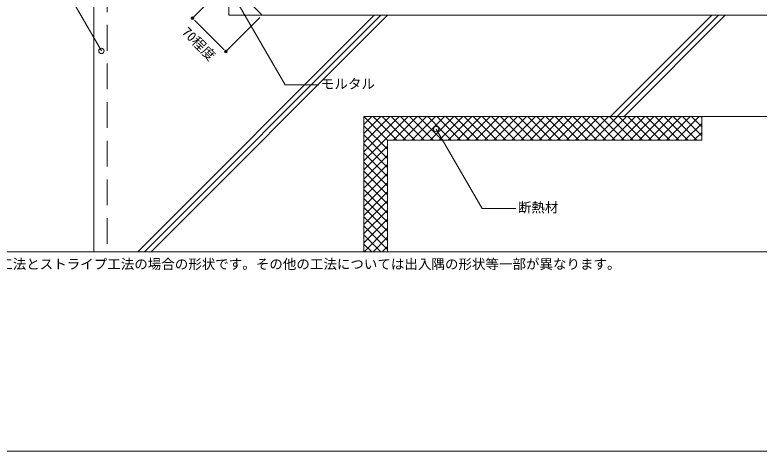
# Model space of a CAD drawing. Units: millimetres, scale not verified. Extents: x -1380 to 1380, y -955 to 955.
# Drawn here: x -717 to 385, y -955 to -310 of the extents above; entities that cross this region are included whole.
import ezdxf
from ezdxf.enums import TextEntityAlignment as Align

# ---------------------------------------------------------------- set-up
doc = ezdxf.new("R2010")
doc.units = ezdxf.units.MM
doc.header["$LTSCALE"] = 3
doc.linetypes.add('USER2', pattern=[19.05, 12.7, -6.35])
for name, color, linetype, lineweight in [('0-0_0', 7, 'Continuous', 9), ('0-1_HATCH', 9, 'Continuous', 18), ('0-3_KUTAI', 3, 'Continuous', 18), ('0-5_MOJI', 7, 'Continuous', 18), ('0-7_sunpo', 7, 'Continuous', 18), ('0-9_dannnetu', 6, 'Continuous', 18), ('0-D_WAKU', 7, 'Continuous', 18)]:
    doc.layers.add(name, color=color, linetype=linetype, lineweight=lineweight)
doc.styles.add('ＭＳ ゴシック', font='')
doc.styles.get('ＭＳ ゴシック').set_extended_font_data('MS Gothic')

# ---------------------------------------------------------------- blocks, each defined once
blk = doc.blocks.new('_DOT')
at = {"layer": '0-0_0'}
for p, q in [((-0.5, 0), (-1, 0)), ((0.25, 0), (-0.25, 0))]:
    blk.add_line(p, q, dxfattribs=at)
blk.add_circle((0, 0), 0.25, dxfattribs=at)

msp = doc.modelspace()

# ---------------------------------------------------------------- linework, layer by layer
at = {"layer": '0-0_0', "lineweight": 18}
msp.add_lwpolyline([(-900.001, -660), (899.999, -660), (899.999, 540), (-900.001, 540)], close=True, dxfattribs=at)
at = {"layer": '0-1_HATCH'}
for p, q in [((-535.001, -660), (-185.001, -310)), ((-525.001, -660), (-175.001, -310)), ((-515.001, -660), (-165.001, -310)), ((164.999, -460), (314.999, -310)), ((174.999, -460), (324.999, -310)), ((184.999, -460), (334.999, -310)), ((-200.001, -471.578), (-188.423, -460)), ((-200.001, -485.049), (-174.952, -460)), ((-200.001, -498.519), (-161.482, -460)), ((-200.001, -511.989), (-148.012, -460)), ((-200.001, -525.46), (-134.541, -460)), ((-164.97, -495), (-199.97, -460)), ((-151.499, -495), (-186.499, -460)), ((-138.029, -495), (-173.029, -460)), ((-124.559, -495), (-159.559, -460)), ((-156.071, -495), (-121.071, -460)), ((-111.088, -495), (-146.088, -460)), ((-142.601, -495), (-107.601, -460)), ((-97.618, -495), (-132.618, -460)), ((-129.13, -495), (-94.13, -460)), ((-84.147, -495), (-119.147, -460)), ((-115.66, -495), (-80.66, -460)), ((-70.677, -495), (-105.677, -460)), ((-102.189, -495), (-67.189, -460)), ((-57.207, -495), (-92.207, -460)), ((-88.719, -495), (-53.719, -460)), ((-43.736, -495), (-78.736, -460)), ((-75.249, -495), (-40.249, -460)), ((-30.266, -495), (-65.266, -460)), ((-61.778, -495), (-26.778, -460)), ((-16.796, -495), (-51.796, -460)), ((-48.308, -495), (-13.308, -460)), ((-3.325, -495), (-38.325, -460)), ((-34.837, -495), (0.163, -460)), ((10.145, -495), (-24.855, -460)), ((-21.367, -495), (13.633, -460)), ((23.616, -495), (-11.384, -460)), ((-7.897, -495), (27.103, -460)), ((37.086, -495), (2.086, -460)), ((5.574, -495), (40.574, -460)), ((50.556, -495), (15.556, -460)), ((19.044, -495), (54.044, -460)), ((64.027, -495), (29.027, -460)), ((32.514, -495), (67.514, -460)), ((77.497, -495), (42.497, -460)), ((45.985, -495), (80.985, -460)), ((90.968, -495), (55.968, -460)), ((59.455, -495), (94.455, -460)), ((104.438, -495), (69.438, -460)), ((72.926, -495), (107.926, -460)), ((117.908, -495), (82.908, -460)), ((86.396, -495), (121.396, -460)), ((131.379, -495), (96.379, -460)), ((99.866, -495), (134.866, -460)), ((144.849, -495), (109.849, -460)), ((113.337, -495), (148.337, -460)), ((158.319, -495), (123.319, -460)), ((126.807, -495), (161.807, -460)), ((171.79, -495), (136.79, -460)), ((140.278, -495), (175.278, -460)), ((185.26, -495), (150.26, -460)), ((153.748, -495), (188.748, -460)), ((198.731, -495), (163.731, -460)), ((167.218, -495), (202.218, -460)), ((212.201, -495), (177.201, -460)), ((180.689, -495), (215.689, -460)), ((225.671, -495), (190.671, -460)), ((194.159, -495), (229.159, -460)), ((239.142, -495), (204.142, -460)), ((207.629, -495), (242.629, -460)), ((252.612, -495), (217.612, -460)), ((221.1, -495), (256.1, -460)), ((266.083, -495), (231.083, -460)), ((234.57, -495), (269.57, -460)), ((279.553, -495), (244.553, -460)), ((248.041, -495), (283.041, -460)), ((293.023, -495), (258.023, -460)), ((261.511, -495), (296.511, -460)), ((299.999, -488.505), (271.494, -460)), ((299.999, -475.035), (284.964, -460)), ((299.999, -461.564), (298.434, -460)), ((-165.001, -508.439), (-200.001, -473.439)), ((274.981, -495), (299.999, -469.983)), ((288.452, -495), (299.999, -483.453)), ((-165.001, -521.909), (-200.001, -486.909)), ((-165.001, -535.38), (-200.001, -500.38)), ((-200.001, -538.93), (-165.001, -503.93)), ((-165.001, -548.85), (-200.001, -513.85)), ((-200.001, -552.401), (-165.001, -517.401)), ((-165.001, -562.32), (-200.001, -527.32)), ((-200.001, -565.871), (-165.001, -530.871)), ((-165.001, -575.791), (-200.001, -540.791)), ((-200.001, -579.341), (-165.001, -544.341)), ((-165.001, -589.261), (-200.001, -554.261)), ((-200.001, -592.812), (-165.001, -557.812)), ((-165.001, -602.731), (-200.001, -567.731)), ((-200.001, -606.282), (-165.001, -571.282)), ((-165.001, -616.202), (-200.001, -581.202)), ((-200.001, -619.753), (-165.001, -584.753)), ((-165.001, -629.672), (-200.001, -594.672)), ((-200.001, -633.223), (-165.001, -598.223)), ((-165.001, -643.143), (-200.001, -608.143)), ((-200.001, -646.693), (-165.001, -611.693)), ((-165.001, -656.613), (-200.001, -621.613)), ((-199.837, -660), (-165.001, -625.164)), ((-175.085, -660), (-200.001, -635.083)), ((-186.367, -660), (-165.001, -638.634)), ((-188.555, -660), (-200.001, -648.554)), ((-172.897, -660), (-165.001, -652.104))]:
    msp.add_line(p, q, dxfattribs=at)
at = {"layer": '0-3_KUTAI', "linetype": 'USER2'}
msp.add_line((-580.001, 190), (-580.001, -660), dxfattribs=at)
at = {"layer": '0-3_KUTAI'}
msp.add_line((-350.504, -310), (-400.001, -260.502), dxfattribs=at)
for points in [[(-420.001, 190), (-600.001, 190), (-600.001, -660)], [(899.999, -310), (-400.001, -310), (-400.001, 170)], [(899.999, -460), (-200.001, -460), (-200.001, -660)]]:
    msp.add_lwpolyline(points, dxfattribs=at)
at = {"layer": '0-5_MOJI'}
for points in [[(-708.349, -242.253), (-658.349, -242.253), (-588.741, -362.817)], [(-266.759, -413.217), (-316.759, -413.217), (-384.671, -295.59)], [(24.804, -596.172), (-25.196, -596.172), (-93.108, -478.545)]]:
    msp.add_lwpolyline(points, dxfattribs=at)
for centre in [(-588.741, -362.817), (-93.108, -478.545)]:
    msp.add_circle(centre, 4, dxfattribs=at)
at = {"layer": '0-7_sunpo'}
for p, q in [((-403.537, -264.038), (-453.86, -314.361)), ((-354.039, -313.535), (-404.363, -363.859)), ((-448.203, -320.018), (-410.02, -358.202))]:
    msp.add_line(p, q, dxfattribs=at)
at = {"layer": '0-9_dannnetu'}
msp.add_line((299.999, -460), (299.999, -495), dxfattribs=at)
msp.add_lwpolyline([(299.999, -495), (-165.001, -495), (-165.001, -660)], dxfattribs=at)
at = {"layer": '0-D_WAKU'}
msp.add_lwpolyline([(-1380.001, -955), (1379.999, -955), (1379.999, 955), (-1380.001, 955)], close=True, dxfattribs=at)

# ---------------------------------------------------------------- block references
at = {"layer": '0-7_sunpo', "xscale": 8, "yscale": 8}
for p, rotation in [((-453.86, -314.361), 135), ((-404.363, -363.859), 315)]:
    msp.add_blockref('_DOT', p, dxfattribs=dict(at, rotation=rotation))

# ---------------------------------------------------------------- texts
at = {"layer": '0-5_MOJI', "style": 'ＭＳ ゴシック'}
for s, p in [('モルタル', (-263.759, -423.217)), ('断熱材', (27.804, -606.172)), ('※こちらの図は熱工法とストライプ工法の場合の形状です。その他の工法については出入隅の形状等一部が異なります。', (-900.001, -690))]:
    msp.add_text(s, height=14.66, dxfattribs=at).set_placement(p, align=Align.BOTTOM_LEFT)
at = {"layer": '0-7_sunpo', "style": 'ＭＳ ゴシック'}
msp.add_text('70程度', height=14.66, rotation=315, dxfattribs=at).set_placement((-473.831, -339.305), align=Align.BOTTOM_LEFT)

doc.saveas('drawing.dxf')
